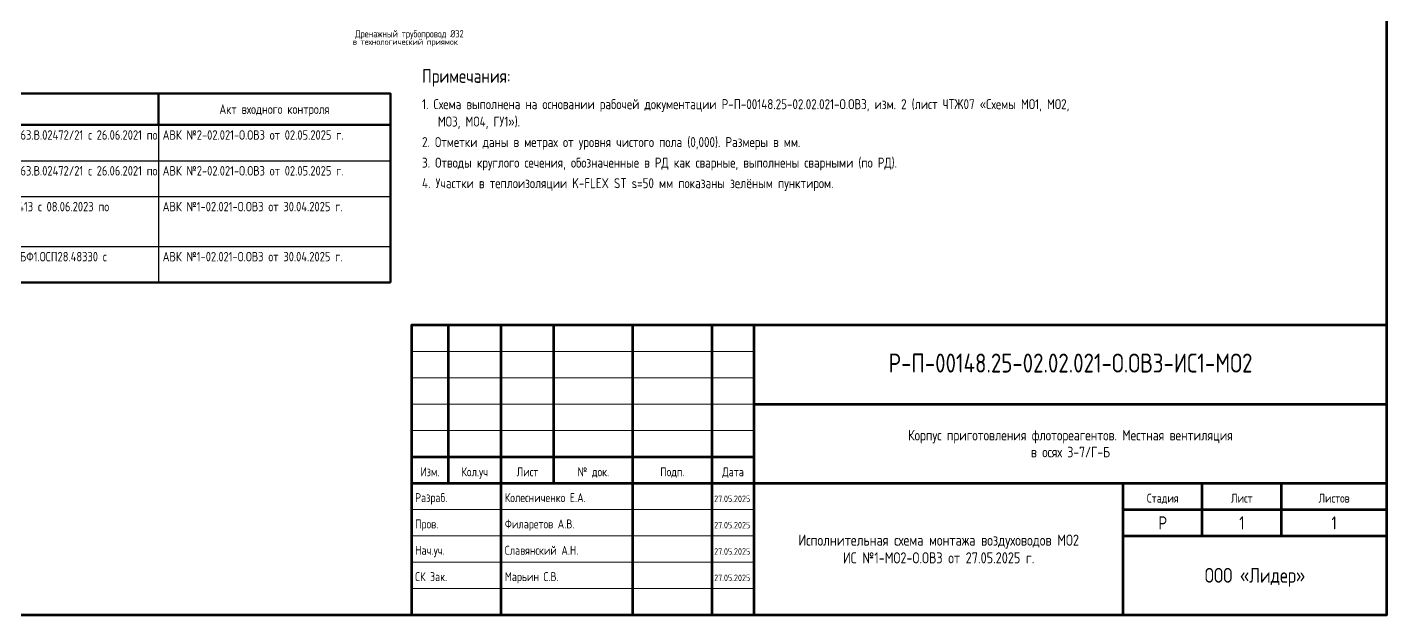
# Model space of a CAD drawing. Header units: metres. Extents: x 20 to 415, y 5 to 292.
# Drawn here: x 157.1 to 415, y 5 to 116.6 of the extents above; entities that cross this region are included whole.
import ezdxf
from ezdxf.enums import TextEntityAlignment as Align

# ---------------------------------------------------------------- set-up
doc = ezdxf.new("R2010")
doc.units = ezdxf.units.M
for name, color, linetype in [('ОБОЗНАЧЕНИЯ', 7, 'Continuous'), ('РАМКА', 7, 'Continuous'), ('ТЕКСТ', 7, 'Continuous')]:
    doc.layers.add(name, color=color, linetype=linetype)
doc.styles.add('GOST', font='isocpeur.ttf')

msp = doc.modelspace()

# ---------------------------------------------------------------- linework, layer by layer
at = {"layer": 'РАМКА', "lineweight": 60}
for points in [[(20, 5), (415, 5), (415, 292), (20, 292), (20, 5)], [(230, 5), (415, 5), (415, 60), (230, 60), (230, 5)], [(237, 30), (237, 60)], [(247, 30), (247, 60)], [(257, 30), (257, 60)], [(272, 30), (272, 60)], [(287, 30), (287, 60)], [(295, 30), (295, 60)], [(295, 5), (295, 60)], [(295, 45), (415, 45)], [(230, 35), (295, 35)], [(230, 30), (295, 30)], [(247, 5), (247, 30)], [(272, 5), (272, 30)], [(287, 5), (287, 30)], [(295, 30), (415, 30)], [(365, 5), (365, 30)], [(380, 20), (380, 30)], [(395, 20), (395, 30)], [(365, 25), (415, 25)], [(365, 20), (415, 20)]]:
    msp.add_lwpolyline(points, dxfattribs=at)
at = {"layer": 'РАМКА', "lineweight": 50}
for points in [[(22, 98), (226, 98), (226, 104), (22, 104), (22, 98)], [(182, 104), (182, 98)], [(226, 104), (226, 68.1)], [(22, 68.1), (226, 68.1)]]:
    msp.add_lwpolyline(points, dxfattribs=at)
at = {"layer": 'РАМКА', "lineweight": 25}
for points in [[(182, 98), (182, 91.2)], [(226, 98), (226, 91.2)], [(22, 91.2), (226, 91.2)], [(182, 91.2), (182, 84.4)], [(226, 91.2), (226, 84.4)], [(22, 84.4), (226, 84.4)], [(182, 84.4), (182, 74.9)], [(226, 84.4), (226, 74.9)], [(22, 74.9), (226, 74.9)], [(182, 74.9), (182, 68.1)], [(226, 74.9), (226, 68.1)], [(22, 68.1), (226, 68.1)]]:
    msp.add_lwpolyline(points, dxfattribs=at)
at = {"layer": 'РАМКА', "lineweight": 20}
for points in [[(230, 55), (295, 55)], [(230, 50), (295, 50)], [(230, 45), (295, 45)], [(230, 40), (295, 40)], [(230, 25), (295, 25)], [(230, 20), (295, 20)], [(230, 15), (295, 15)], [(230, 10), (295, 10)]]:
    msp.add_lwpolyline(points, dxfattribs=at)

# ---------------------------------------------------------------- texts
at = {"layer": 'ОБОЗНАЧЕНИЯ', "style": 'GOST', "width": 0.8}
for s, height, p in [('в технологический приямок', 1.1615, (218.86, 113.21)), ('Дренажный трубопровод %%c32', 1.3852, (219.32, 114.62))]:
    msp.add_text(s, height=height, dxfattribs=at).set_placement(p)
at = {"layer": 'ТЕКСТ', "style": 'GOST', "width": 0.8}
for s, height, p in [('Примечания:', 2.6, (232, 106)), ('1. Схема выполнена на основании рабочей документации Р-П-00148.25-02.02.021-О.ОВ3, изм. 2 (лист ЧТЖ07 «Схемы МО1, МО2,', 1.9, (232, 101)), ('МО3, МО4, ГУ1»).', 1.9, (235, 97.7)), ('Сертификат соответствия № ЕАЭС RU C-BY.НВ63.В.02472/21 с 26.06.2021 по', 1.8, (112.8, 95.2)), ('АВК №2-02.021-О.ОВ3 от 02.05.2025 г.', 1.8, (182.8, 95.2)), ('2. Отметки даны в метрах от уровня чистого пола (0,000). Размеры в мм.', 1.9, (232, 93.8)), ('3. Отводы круглого сечения, обозначенные в РД как сварные, выполнены сварными (по РД).', 1.9, (232, 89.9)), ('Сертификат соответствия № ЕАЭС RU C-BY.НВ63.В.02472/21 с 26.06.2021 по', 1.8, (112.8, 88.4)), ('АВК №2-02.021-О.ОВ3 от 02.05.2025 г.', 1.8, (182.8, 88.4)), ('4. Участки в теплоизоляции K-FLEX ST s=50 мм показаны зелёным пунктиром.', 1.9, (232, 86)), ('Сертификат соответствия № РОСС.RU.НЕ06.Н09413 с 08.06.2023 по', 1.8, (112.8, 81.6)), ('АВК №1-02.021-О.ОВ3 от 30.04.2025 г.', 1.8, (182.8, 81.6)), ('Сертификат соответствия № РОСС.RU.32001.04ИБФ1.ОСП28.48330 с', 1.8, (112.8, 72.1)), ('АВК №1-02.021-О.ОВ3 от 30.04.2025 г.', 1.8, (182.8, 72.1)), ('Разраб.', 1.7, (230.7, 26.4)), ('Колесниченко Е.А.', 1.7, (247.7, 26.4)), ('27.05.2025', 1.25, (287.4, 26.4)), ('Пров.', 1.7, (230.7, 21.4)), ('Филаретов А.В.', 1.7, (247.7, 21.4)), ('27.05.2025', 1.25, (287.4, 21.4)), ('Нач.уч.', 1.7, (230.7, 16.4)), ('Славянский А.Н.', 1.7, (247.7, 16.4)), ('27.05.2025', 1.25, (287.4, 16.4)), ('СК Зак.', 1.7, (230.7, 11.4)), ('Марьин С.В.', 1.7, (247.7, 11.4)), ('27.05.2025', 1.25, (287.4, 11.4))]:
    msp.add_text(s, height=height, dxfattribs=at).set_placement(p)
for s, height, p in [('Акт входного контроля', 1.8, (204, 100.1)), ('Р-П-00148.25-02.02.021-О.ОВ3-ИС1-МО2', 3.6, (355, 51)), ('Корпус приготовления флотореагентов. Местная вентиляция', 2, (355, 38.1)), ('в осях 3-7/Г-Б', 2, (355, 34.9)), ('Изм.', 1.7, (233.5, 31.3)), ('Кол.уч', 1.7, (242, 31.3)), ('Лист', 1.7, (252, 31.3)), ('№ док.', 1.7, (264.5, 31.3)), ('Подп.', 1.7, (279.5, 31.3)), ('Дата', 1.7, (291, 31.3)), ('Стадия', 1.7, (372.5, 26.3)), ('Лист', 1.7, (387.5, 26.3)), ('Листов', 1.7, (405, 26.3)), ('Р', 2.5, (372.5, 21.2)), ('1', 2.5, (387.5, 21.2)), ('1', 2.5, (405, 21.2)), ('Исполнительная схема монтажа воздуховодов МО2', 2.1, (330, 18.13)), ('ИС №1-МО2-О.ОВ3 от 27.05.2025 г.', 2.1, (330, 14.77)), ('ООО «Лидер»', 2.8, (390, 11.1))]:
    msp.add_text(s, height=height, dxfattribs=at).set_placement(p, align=Align.CENTER)

doc.saveas('drawing.dxf')
